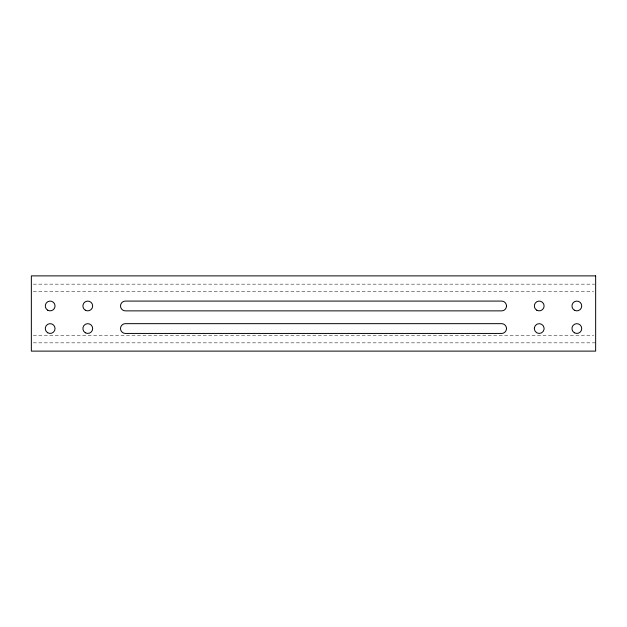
<?xml version="1.0" encoding="UTF-8"?>
<svg xmlns="http://www.w3.org/2000/svg" width="627" height="627" viewBox="0 0 627 627"><rect width="100%" height="100%" fill="white"/><g stroke="black" fill="none" stroke-linecap="round" stroke-linejoin="round"><path stroke-width="0.47" stroke-dasharray="3.13 2.35" d="M33.309 284.156L594.67 284.156M33.309 291.68L593.691 291.68M33.309 335.32L593.691 335.32M33.309 342.844L595.65 342.844"/><path stroke-width="0.94" d="M534.392 327.756L534.353 329.034A4.891 4.891 0 0 0 544.048 329.34L544.087 328.062A4.891 4.891 0 0 0 534.392 327.756M506.491 328.36L506.365 329.63A4.891 4.891 0 0 1 501.788 333.439L125.4 333.439A4.891 4.891 0 0 1 120.509 328.548A4.891 4.891 0 0 1 125.4 323.657L501.412 323.657A4.891 4.891 0 0 1 506.491 328.36M506.491 305.858L506.35 307.128A4.891 4.891 0 0 1 501.718 310.867L125.4 310.867A4.891 4.891 0 0 1 120.509 305.976A4.891 4.891 0 0 1 125.4 301.085L501.482 301.085A4.891 4.891 0 0 1 506.491 305.858M595.65 275.88L31.35 275.88L31.35 351.12L595.65 351.12L595.65 275.88M47.715 310.208A4.891 4.891 0 0 0 55.051 305.976A4.891 4.891 0 0 0 47.715 301.744A4.891 4.891 0 0 0 47.715 310.208M47.715 332.78A4.891 4.891 0 0 0 55.051 328.548A4.891 4.891 0 0 0 47.715 324.316A4.891 4.891 0 0 0 47.715 332.78M85.335 310.208A4.891 4.891 0 0 0 92.671 305.976A4.891 4.891 0 0 0 85.335 301.744A4.891 4.891 0 0 0 85.335 310.208M85.335 332.78A4.891 4.891 0 0 0 92.671 328.548A4.891 4.891 0 0 0 85.335 324.316A4.891 4.891 0 0 0 85.335 332.78M574.395 310.208A4.891 4.891 0 0 0 581.731 305.976A4.891 4.891 0 0 0 574.395 301.744A4.891 4.891 0 0 0 574.395 310.208M574.395 332.78A4.891 4.891 0 0 0 581.731 328.548A4.891 4.891 0 0 0 574.395 324.316A4.891 4.891 0 0 0 574.395 332.78M536.775 310.208A4.891 4.891 0 0 0 544.111 305.976A4.891 4.891 0 0 0 536.775 301.744A4.891 4.891 0 0 0 536.775 310.208"/></g></svg>
